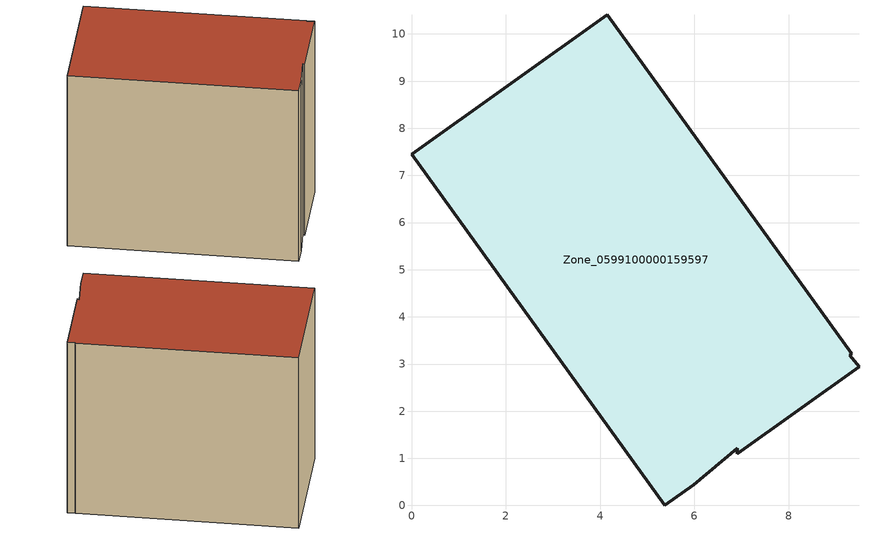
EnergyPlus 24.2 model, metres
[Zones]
Zone_0599100000159597
 floor ground (C_G): 9.29,3.19 9.49,2.94 6.91,1.1 6.91,1.21 5.99,0.44 5.37,0 0,7.45 4.15,10.41 9.33,3.22 z0
 wall outside (C_F): 5.99,0.44 6.91,1.21 6.91,1.1 9.49,2.94 9.29,3.19 9.33,3.22 4.15,10.41 0,7.45 5.37,0 5.99,0.44 z0:7.98
 roof outside (C_R): 6.91,1.1 9.49,2.94 9.29,3.19 9.33,3.22 4.15,10.41 0,7.45 5.37,0 5.99,0.44 6.91,1.21 z7.98
[BUILDING]
Pand.0599100000159597: North Axis=0; Terrain=City; Loads Convergence Tolerance Value=0.04; Temperature Convergence Tolerance Value=0.4; Solar Distribution=FullExterior; Maximum Number of Warmup Days=25; Minimum Number of Warmup Days=1
[Site:Location]
Rotterdam.The.Hague.AP_ZH_NLD Design_Conditions: Latitude=51.96; Longitude=4.45; Time Zone=1; Elevation=-4.5
[SITE:GROUNDTEMPERATURE:BUILDINGSURFACE]
18, 18, 18, 18, 18, 18, 18, 18, 18, 18, 18, 18
[MATERIAL] Thermal Absorptance=0.9; Solar Absorptance=0.7; Visible Absorptance=0.7
Name | Roughness | Thickness | Conductivity | Density | Specific Heat
G.TI.1975-1991 | MediumSmooth | 0.15 | 0.288461 | 540 | 1210
F.TI.1975-1991 | Rough | 0.3 | 0.230769 | 1920 | 840
R.TI.1975-1991 | MediumRough | 0.2 | 0.153846 | 1500 | 1000
[CONSTRUCTION]
C_G: G.TI.1975-1991
C_F: F.TI.1975-1991
C_R: R.TI.1975-1991
[ZONE]
Zone_0599100000159597: Type=1; Multiplier=1; Ceiling Height=Autocalculate; Volume=Autocalculate; Floor Area=autocalculate; Part of Total Floor Area=Yes
[ZONEINFILTRATION:DESIGNFLOWRATE]
Infil_Zone_0599100000159597: Zone or ZoneList or Space or SpaceList=Zone_0599100000159597; Schedule=AlwaysOn; Design Flow Rate Calculation Method=Flow/Area; Flow Rate per Floor Area=0.003; Constant Term Coefficient=1; Temperature Term Coefficient=0; Velocity Term Coefficient=0; Velocity Squared Term Coefficient=0
[HVACTEMPLATE:ZONE:IDEALLOADSAIRSYSTEM]
Zone_0599100000159597: Maximum Heating Supply Air Temperature=50; Minimum Cooling Supply Air Temperature=13; Maximum Heating Supply Air Humidity Ratio=0.0156; Minimum Cooling Supply Air Humidity Ratio=0.0077; Heating Limit=NoLimit; Cooling Limit=NoLimit; Dehumidification Control Type=ConstantSensibleHeatRatio; Cooling Sensible Heat Ratio=0.7; Dehumidification Setpoint=60; Humidification Control Type=None; Humidification Setpoint=30; Outdoor Air Method=None; Outdoor Air Flow Rate per Person=0.00944; Outdoor Air Flow Rate per Zone Floor Area=0; Outdoor Air Flow Rate per Zone=0; Demand Controlled Ventilation Type=None; Outdoor Air Economizer Type=NoEconomizer; Heat Recovery Type=None; Sensible Heat Recovery Effectiveness=0.7; Latent Heat Recovery Effectiveness=0.65
[ZONECONTROL:THERMOSTAT]
ThermostatControl_Zone_0599100000159597: Zone or ZoneList=Zone_0599100000159597; Control Type Schedule=DualSetpointControlType; Control 1=Thermostat_Zone_0599100000159597; Temperature Difference Between Cutout And Setpoint=0
[THERMOSTATSETPOINT:DUALSETPOINT]
Thermostat_Zone_0599100000159597: Heating Setpoint Temperature Schedule=HeatingSetpoint_Zone_0599100000159597; Cooling Setpoint Temperature Schedule=CoolingSetpoint_Zone_0599100000159597
[SCHEDULE:COMPACT]
HeatingSetpoint_Zone_0599100000159597: Through: 12/31, For: AllDays, Until: 24:00, 21
CoolingSetpoint_Zone_0599100000159597: Through: 12/31, For: AllDays, Until: 24:00, 24
DualSetpointControlType: Through: 12/31, For: AllDays, Until: 24:00, 4
AlwaysOn: Through: 12/31, For: AllDays, Until: 24:00, 1
